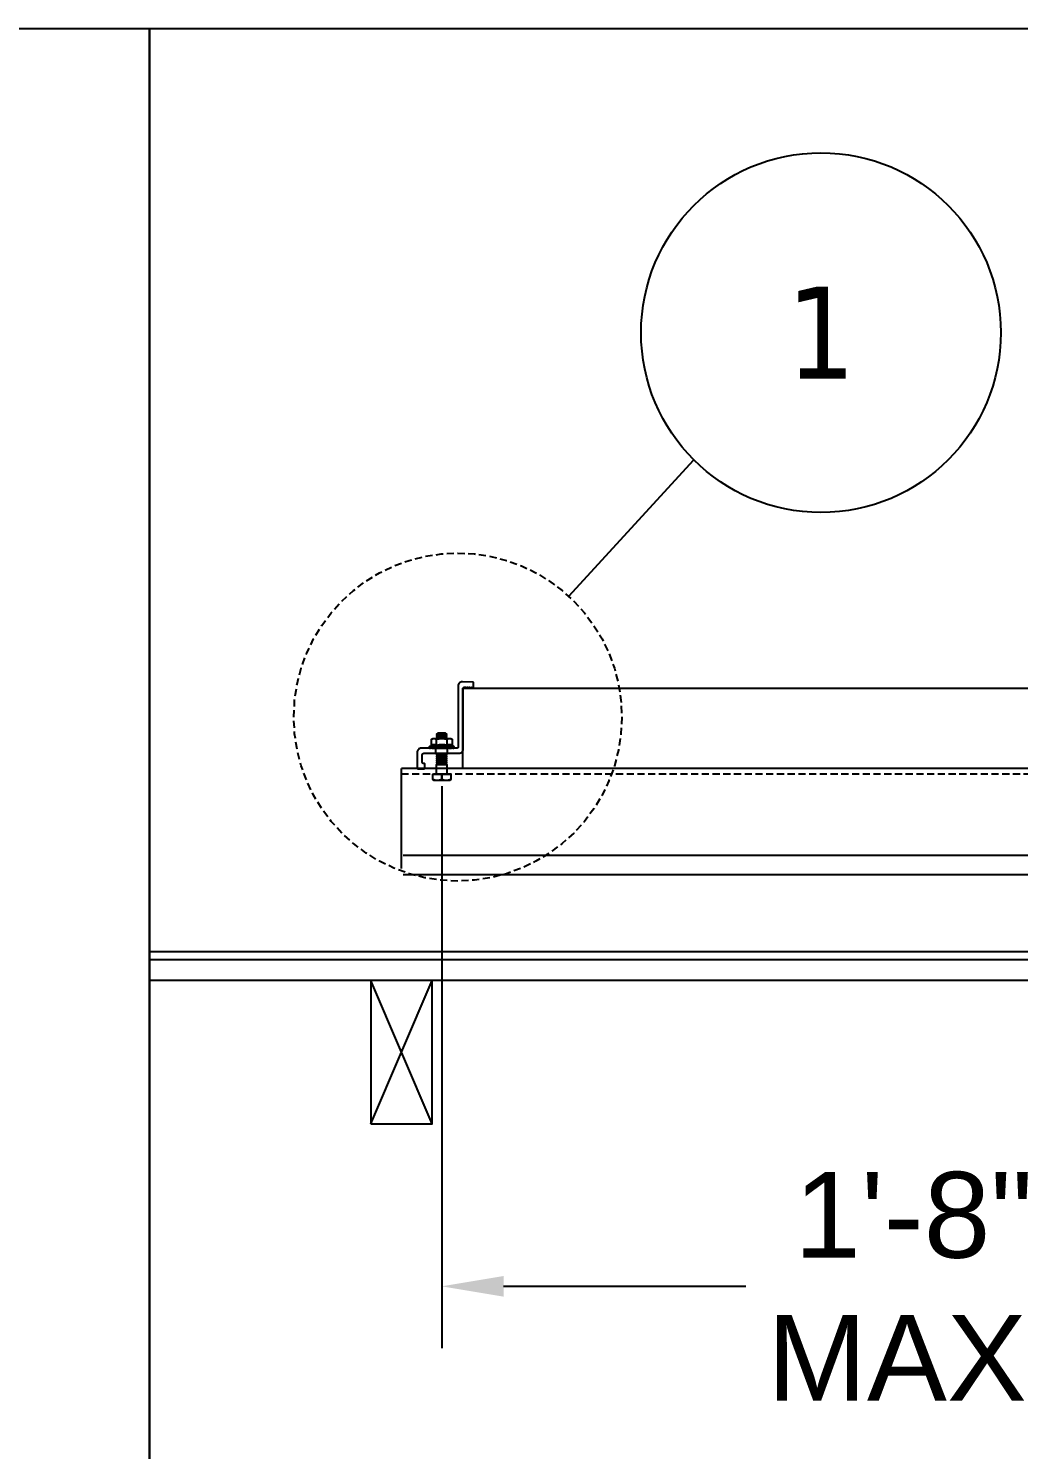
# Model space of a CAD drawing. Header units: inches. Extents: x -456 to 658, y -232 to 0.
# Drawn here: x -232.4 to -197.79, y -49.69 to 0 of the extents above; entities that cross this region are included whole.
import ezdxf

# ---------------------------------------------------------------- set-up
doc = ezdxf.new("R2010")
doc.units = ezdxf.units.IN
doc.header["$MEASUREMENT"] = 0
doc.set_wipeout_variables(frame=1)
doc.linetypes.add('DASHED2', pattern=[0.375, 0.25, -0.125])
doc.linetypes.add('HIDDEN', pattern=[0.375, 0.25, -0.125])
doc.layers.add('_Defpoints', color=7, linetype='Continuous', lineweight=25, plot=False)
doc.layers.add('IR_MOD', color=3, linetype='Continuous')
doc.layers.add('IR_RACK_ENDCLAMP', color=6, linetype='Continuous')
doc.styles.get("Standard").update_dxf_attribs({"font": 'arial.ttf'})
doc.styles.add('Tahoma', font='tahoma.ttf')
doc.dimstyles.get("Standard").update_dxf_attribs({"dimtxt": 0.18, "dimasz": 0.18, "dimexe": 0.18, "dimexo": 0.0625, "dimgap": 0.09, "dimtad": 0, "dimtih": 1, "dimtoh": 1, "dimdec": 4, "dimzin": 0, "dimdsep": 46, "dimtxsty": 'Standard', "dimcen": 0.09, "dimadec": 0, "dimazin": 0, "dimtfac": 1, "dimtdec": 4, "dimtofl": 0, "dimtmove": 0, "dimatfit": 3, "dimfxl": 1, "dimtolj": 1, "dimtzin": 0, "dimarcsym": 0})

# ---------------------------------------------------------------- blocks, each defined once
blk = doc.blocks.new('*U22')
for points in [[(-0.253, 0.19), (-0.253, 0.345, -0.249894), (-0.126, 0.345), (-0.126, 0.19, 0.309378)], [(0.126, 0.19), (0.126, 0.345, -0.249894), (0.253, 0.345), (0.253, 0.19, 0.309401)], [(0.125, -0.275), (0.125, -0.485, 0.414214), (0.145, -0.505), (-0.145, -0.505, 0.414214), (-0.125, -0.485), (-0.125, -0.275)], [(0, -0.505), (0, -0.641, -0.177776), (-0.22, -0.641), (-0.22, -0.505)], [(0.22, -0.505), (0.22, -0.641, -0.177776), (0, -0.641), (0, -0.505)]]:
    blk.add_lwpolyline(points, format="xyb", close=True)
for points in [[(-0.095, 0.495), (-0.125, 0.466), (-0.095, 0.445), (0.095, 0.445), (0.125, 0.466), (0.095, 0.495)], [(-0.095, 0.445), (-0.125, 0.425), (-0.125, 0.416), (-0.095, 0.395), (0.095, 0.395), (0.125, 0.416), (0.125, 0.425), (0.095, 0.445)], [(-0.095, 0.395), (-0.125, 0.375), (-0.125, 0.366), (-0.095, 0.345), (0.095, 0.345), (0.125, 0.366), (0.125, 0.375), (0.095, 0.395)], [(-0.095, 0.345), (-0.125, 0.325), (-0.125, 0.316), (-0.095, 0.295), (0.095, 0.295), (0.125, 0.316), (0.125, 0.325), (0.095, 0.345)], [(-0.095, 0.295), (-0.125, 0.275), (-0.125, 0.266), (-0.095, 0.245), (0.095, 0.245), (0.125, 0.266), (0.125, 0.275), (0.095, 0.295)], [(-0.095, 0.245), (-0.125, 0.225), (-0.125, 0.216), (-0.095, 0.195), (0.095, 0.195), (0.125, 0.216), (0.125, 0.225), (0.095, 0.245)], [(-0.095, 0.195), (-0.125, 0.175), (-0.125, 0.166), (-0.095, 0.145), (0.095, 0.145), (0.125, 0.166), (0.125, 0.175), (0.095, 0.195)], [(-0.095, 0.145), (-0.125, 0.125), (-0.125, 0.116), (-0.095, 0.095), (0.095, 0.095), (0.125, 0.116), (0.125, 0.125), (0.095, 0.145)], [(-0.095, 0.095), (-0.125, 0.075), (-0.125, 0.066), (-0.095, 0.045), (0.095, 0.045), (0.125, 0.066), (0.125, 0.075), (0.095, 0.095)], [(-0.095, 0.045), (-0.125, 0.025), (-0.125, 0.016), (-0.095, -0.005), (0.095, -0.005), (0.125, 0.016), (0.125, 0.025), (0.095, 0.045)], [(-0.095, -0.005), (-0.125, -0.025), (-0.125, -0.034), (-0.095, -0.055), (0.095, -0.055), (0.125, -0.034), (0.125, -0.025), (0.095, -0.005)], [(-0.095, -0.055), (-0.125, -0.075), (-0.125, -0.084), (-0.095, -0.105), (0.095, -0.105), (0.125, -0.084), (0.125, -0.075), (0.095, -0.055)], [(-0.095, -0.105), (-0.125, -0.125), (-0.125, -0.134), (-0.095, -0.155), (0.095, -0.155), (0.125, -0.134), (0.125, -0.125), (0.095, -0.105)], [(-0.095, -0.155), (-0.125, -0.175), (-0.125, -0.184), (-0.095, -0.205), (0.095, -0.205), (0.125, -0.184), (0.125, -0.175), (0.095, -0.155)], [(-0.095, -0.205), (-0.125, -0.225), (-0.125, -0.234), (-0.095, -0.255), (0.095, -0.255), (0.125, -0.234), (0.125, -0.225), (0.095, -0.205)], [(-0.095, -0.255), (-0.125, -0.275), (0.125, -0.275), (0.095, -0.255)], [(0.22, -0.505), (0.22, -0.641), (0.186, -0.661), (-0.186, -0.661), (-0.22, -0.641), (-0.22, -0.505)]]:
    blk.add_lwpolyline(points, close=True)
blk.add_wipeout([(0.141, 0), (0.141, 0.125), (-0.141, 0.125), (-0.141, 0)])
at = {"linetype": 'HIDDEN'}
for points in [[(-0.141, 0), (-0.141, 0.125)], [(0.141, 0), (0.141, 0.125)]]:
    blk.add_lwpolyline(points, dxfattribs=at)
blk.add_wipeout([(0.126, 0.361), (-0.126, 0.361), (-0.126, 0.125), (0.126, 0.125)])
for points in [[(0.525, 0.1), (0.525, 1.587, -0.424474), (0.556, 1.617), (0.574, 1.616, -0.26795), (0.587, 1.608, 0.57735), (0.613, 1.607, -0.57735), (0.639, 1.607, 0.57735), (0.665, 1.606, -0.57735), (0.69, 1.605, 0.57735), (0.716, 1.604, -0.57735), (0.742, 1.603, 0.767327), (0.771, 1.609), (0.774, 1.719, 0.414214), (0.76, 1.735), (0.503, 1.744, 0.424475), (0.4, 1.644), (0.4, 0.155, -0.414214), (0.37, 0.125), (-0.5, 0.125, 0.414214), (-0.6, 0.025), (-0.6, -0.36, 0.414214), (-0.585, -0.375), (-0.425, -0.375, 0.414214), (-0.41, -0.36), (-0.41, -0.265, 0.414214), (-0.425, -0.25), (-0.445, -0.25, -0.414214), (-0.475, -0.22), (-0.475, -0.22), (-0.475, -0.03, -0.414214), (-0.445, 0), (0.425, 0, 0.414214)], [(-0.126, 0.19), (-0.126, 0.345, -0.124917), (0.126, 0.345), (0.126, 0.19, 0.154701)]]:
    blk.add_lwpolyline(points, format="xyb", close=True)
for points in [[(-0.253, 0.19), (-0.253, 0.345), (-0.219, 0.361), (0.219, 0.361), (0.253, 0.345), (0.253, 0.19), (0.297, 0.165), (0.297, 0.13), (0.295, 0.125), (-0.295, 0.125), (-0.297, 0.13), (-0.297, 0.165)], [(-0.297, 0.13), (-0.295, 0.125), (-0.272, 0.125), (-0.272, 0.135), (-0.239, 0.125), (-0.176, 0.125), (-0.176, 0.135), (-0.119, 0.125), (-0.033, 0.125), (-0.033, 0.135), (0.032, 0.125), (0.119, 0.125), (0.119, 0.135), (0.176, 0.125), (0.239, 0.125), (0.239, 0.135), (0.272, 0.125), (0.295, 0.125), (0.297, 0.13), (0.297, 0.165), (-0.297, 0.165)]]:
    blk.add_lwpolyline(points, close=True)
blk = doc.blocks.new('*U25')
for p, q in [((0, 0), (1.5, 3.5)), ((1.5, 0), (0, 3.5))]:
    blk.add_line(p, q)
blk.add_lwpolyline([(0, 0), (1.5, 0), (1.5, 3.5), (0, 3.5)], close=True)
blk = doc.blocks.new('*D35')
at = {"color": 0, "lineweight": -2, "transparency": 16777216}
for p, q in [((-217.954, -26.488), (-217.954, -46.139)), ((-184.964, -33.032), (-184.964, -46.139)), ((-215.794, -43.979), (-207.324, -43.979)), ((-187.124, -43.979), (-195.593, -43.979))]:
    blk.add_line(p, q, dxfattribs=at)
at = {"color": 0, "transparency": 16777216}
for points in [[(-215.794, -43.619), (-215.794, -44.339), (-217.954, -43.979)], [(-187.124, -43.619), (-187.124, -44.339), (-184.964, -43.979)]]:
    blk.add_solid(points, dxfattribs=at)
at = {"layer": 'Defpoints', "color": 0, "transparency": 16777216}
for p in [(-217.954, -25.738), (-184.964, -32.282), (-217.954, -43.979)]:
    blk.add_point(p, dxfattribs=at)
at = {"color": 0, "transparency": 16777216, "insert": (-201.459, -43.979), "char_height": 3, "width": 9.4676, "attachment_point": 5}
blk.add_mtext('\\A1;1\'-8" MAX.', dxfattribs=at)

msp = doc.modelspace()

# ---------------------------------------------------------------- linework, layer by layer
at = {"linetype": 'DASHED2'}
msp.add_line((-228.1713, 0), (-228.1713, -48.7819), dxfattribs=at)
msp.add_line((-213.51705, -19.85082), (-209.14436, -15.08276))
msp.add_lwpolyline([(-456.34261, 0.00015), (-228.1713, 0.00015), (-228.17135, -67.80213), (-456.34247, -67.80213)], close=True)
for points in [[(-219.36285, -29.37387), (-219.36285, -25.88019)], [(0.06297, -28.91307), (-219.29988, -28.91307)], [(0.06407, -29.59547), (-219.29879, -29.59547)], [(0, -32.28212), (-228.1713, -32.28212)], [(0, -32.56878), (-228.1713, -32.56878)], [(0, -33.28543), (-228.1713, -33.28543)]]:
    msp.add_lwpolyline(points)
msp.add_circle((-204.69739, -10.63628), 6.28862)

# ---------------------------------------------------------------- block references
at = {"xscale": 1.43330475934734, "yscale": 1.43330475934734, "zscale": 1.43330475934734}
msp.add_blockref('*U25', (-220.43784, -38.302), dxfattribs=at)
at = {"layer": 'IR_RACK_ENDCLAMP', "xscale": 1.43330475934734, "yscale": 1.43330475934734, "zscale": 1.43330475934734}
msp.add_blockref('*U22', (-217.95381, -25.34338), dxfattribs=at)

# ---------------------------------------------------------------- texts
at = {"insert": (-204.69739, -10.63628), "char_height": 3.22494, "width": 5.2959477, "attachment_point": 5, "style": 'Tahoma'}
msp.add_mtext('1', dxfattribs=at)

# ---------------------------------------------------------------- next in the draw order: linework, layer by layer
for points in [[(-228.17117, -67.80228), (-228.1713, 0), (0, 0), (-0.00004, -67.80228)], [(0, -25.88019), (-219.36285, -25.88019)]]:
    msp.add_lwpolyline(points)
at = {"linetype": 'HIDDEN'}
msp.add_circle((-217.39207, -24.07621), 5.73322, dxfattribs=at)
at = {"layer": '_Defpoints', "linetype": 'HIDDEN'}
msp.add_lwpolyline([(-219.36285, -26.06652), (0, -26.06652)], dxfattribs=at)
at = {"layer": 'IR_MOD'}
msp.add_lwpolyline([(-217.2129, -23.07091), (-161.31401, -23.07091), (-161.31401, -25.88019), (-217.2129, -25.88019)], close=True, dxfattribs=at)

# ---------------------------------------------------------------- next in the draw order: dimensions: what is measured, and where the dimension line sits
dim = msp.add_linear_dim(base=(-217.95381, -43.97939), p1=(-184.96354, -32.28212), p2=(-217.95381, -25.73804), text='1\'-8" MAX.', dimstyle='Standard', override={"dimscale": 12, "dimtxt": 0.25})
dim.commit()
dim.dimension.update_dxf_attribs({"geometry": '*D35', "text_midpoint": (-201.45868, -43.97939)})

doc.saveas('drawing.dxf')
